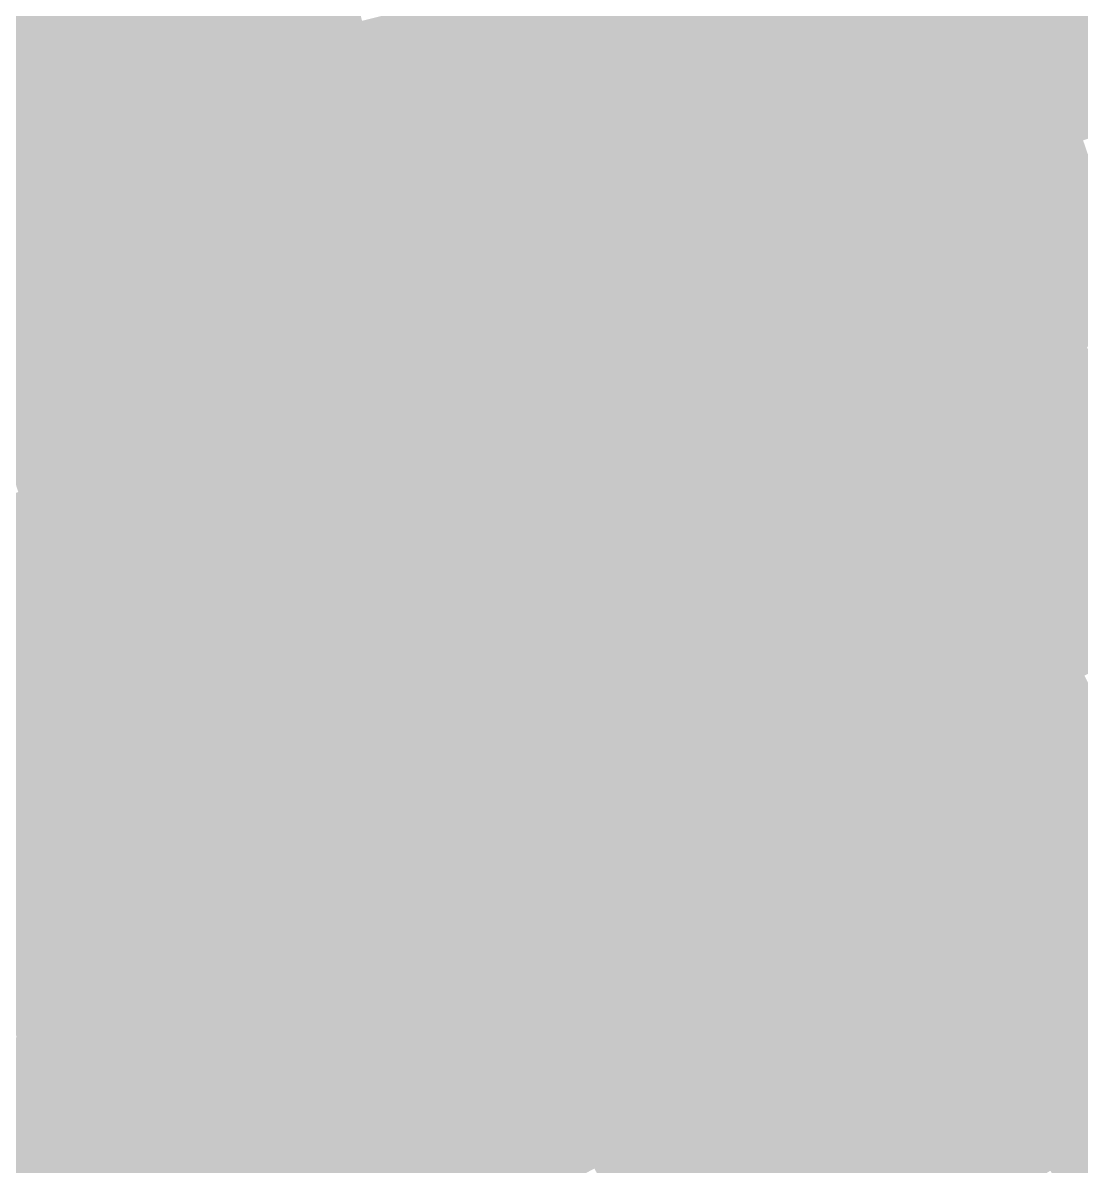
# Model space of a CAD drawing. Header units: inches. Extents: x -266 to 784, y -170 to 213.
# Drawn here: x -73.04 to -57, y -34.38 to -17.04 of the extents above; entities that cross this region are included whole.
import ezdxf

# ---------------------------------------------------------------- set-up
doc = ezdxf.new("R2010")
doc.units = ezdxf.units.IN
doc.header["$MEASUREMENT"] = 0

msp = doc.modelspace()

# ---------------------------------------------------------------- linework, layer by layer
at = {"color": 144, "true_color": 0x0085ab}
msp.add_solid([(-67.902188, -17.008613), (-68.872219, -17.251593), (-68.299149, -15.337087), (-69.274851, -15.556188)], dxfattribs=at)
at = {"color": 144, "true_color": 0x006a8d}
msp.add_solid([(-60.717892, -16.802904), (-61.681668, -17.069616), (-61.111969, -15.307751), (-62.082, -15.550732)], dxfattribs=at)
at = {"color": 134, "true_color": 0x0088af}
msp.add_solid([(-68.872219, -17.251593), (-69.84225, -17.494573), (-69.274851, -15.556188), (-70.250553, -15.775289)], dxfattribs=at)
at = {"color": 144, "true_color": 0x006d91}
msp.add_solid([(-61.681668, -17.069616), (-62.645444, -17.336329), (-62.082, -15.550732), (-63.052031, -15.793712)], dxfattribs=at)
at = {"color": 142, "true_color": 0x008bb3}
msp.add_solid([(-69.84225, -17.494573), (-70.812281, -17.737553), (-70.250553, -15.775289), (-71.226255, -15.994391)], dxfattribs=at)
at = {"color": 146, "true_color": 0x005a7c}
msp.add_solid([(-56.45948, -17.126796), (-57.41642, -17.417081), (-56.862788, -15.736053), (-57.826564, -16.002765)], dxfattribs=at)
at = {"color": 144, "true_color": 0x007195}
msp.add_solid([(-62.645444, -17.336329), (-63.60922, -17.603042), (-63.052031, -15.793712), (-64.022063, -16.036692)], dxfattribs=at)
at = {"color": 142, "true_color": 0x008fb7}
msp.add_solid([(-70.812281, -17.737553), (-71.782313, -17.980533), (-71.226255, -15.994391), (-72.201958, -16.213492)], dxfattribs=at)
at = {"color": 144, "true_color": 0x00749a}
msp.add_solid([(-63.60922, -17.603042), (-64.572996, -17.869755), (-64.022063, -16.036692), (-64.992094, -16.279672)], dxfattribs=at)
at = {"color": 146, "true_color": 0x005d80}
msp.add_solid([(-57.41642, -17.417081), (-58.37336, -17.707365), (-57.826564, -16.002765), (-58.79034, -16.269478)], dxfattribs=at)
at = {"color": 142, "true_color": 0x0092bc}
msp.add_solid([(-71.782313, -17.980533), (-72.752344, -18.223513), (-72.201958, -16.213492), (-73.17766, -16.432593)], dxfattribs=at)
at = {"color": 144, "true_color": 0x00779e}
msp.add_solid([(-64.572996, -17.869755), (-65.536772, -18.136468), (-64.992094, -16.279672), (-65.962125, -16.522652)], dxfattribs=at)
at = {"color": 146, "true_color": 0x006184}
msp.add_solid([(-58.37336, -17.707365), (-59.330301, -17.99765), (-58.79034, -16.269478), (-59.754116, -16.536191)], dxfattribs=at)
at = {"color": 142, "true_color": 0x0095c0}
msp.add_solid([(-72.752344, -18.223513), (-73.722375, -18.466494), (-73.17766, -16.432593), (-74.153362, -16.651694)], dxfattribs=at)
at = {"color": 144, "true_color": 0x007aa2}
msp.add_solid([(-65.536772, -18.136468), (-66.500549, -18.40318), (-65.962125, -16.522652), (-66.932156, -16.765632)], dxfattribs=at)
at = {"color": 146, "true_color": 0x006489}
msp.add_solid([(-59.330301, -17.99765), (-60.287241, -18.287935), (-59.754116, -16.536191), (-60.717892, -16.802904)], dxfattribs=at)
at = {"color": 144, "true_color": 0x007da6}
msp.add_solid([(-66.500549, -18.40318), (-67.464325, -18.669893), (-66.932156, -16.765632), (-67.902188, -17.008613)], dxfattribs=at)
at = {"color": 146, "true_color": 0x00678d}
msp.add_solid([(-60.287241, -18.287935), (-61.244181, -18.578219), (-60.717892, -16.802904), (-61.681668, -17.069616)], dxfattribs=at)
at = {"color": 144, "true_color": 0x0081ab}
msp.add_solid([(-67.464325, -18.669893), (-68.428101, -18.936606), (-67.902188, -17.008613), (-68.872219, -17.251593)], dxfattribs=at)
at = {"color": 144, "true_color": 0x006a91}
msp.add_solid([(-61.244181, -18.578219), (-62.201122, -18.868504), (-61.681668, -17.069616), (-62.645444, -17.336329)], dxfattribs=at)
at = {"color": 146, "true_color": 0x00577c}
msp.add_solid([(-56.022163, -18.507223), (-56.971691, -18.820904), (-56.45948, -17.126796), (-57.41642, -17.417081)], dxfattribs=at)
at = {"color": 144, "true_color": 0x0084af}
msp.add_solid([(-68.428101, -18.936606), (-69.391877, -19.203319), (-68.872219, -17.251593), (-69.84225, -17.494573)], dxfattribs=at)
at = {"color": 142, "true_color": 0x0087b3}
msp.add_solid([(-69.391877, -19.203319), (-70.355653, -19.470031), (-69.84225, -17.494573), (-70.812281, -17.737553)], dxfattribs=at)
at = {"color": 144, "true_color": 0x006d95}
msp.add_solid([(-62.201122, -18.868504), (-63.158062, -19.158789), (-62.645444, -17.336329), (-63.60922, -17.603042)], dxfattribs=at)
at = {"color": 146, "true_color": 0x005a80}
msp.add_solid([(-56.971691, -18.820904), (-57.921219, -19.134586), (-57.41642, -17.417081), (-58.37336, -17.707365)], dxfattribs=at)
at = {"color": 144, "true_color": 0x00709a}
msp.add_solid([(-63.158062, -19.158789), (-64.115002, -19.449073), (-63.60922, -17.603042), (-64.572996, -17.869755)], dxfattribs=at)
at = {"color": 142, "true_color": 0x008ab7}
msp.add_solid([(-70.355653, -19.470031), (-71.319429, -19.736744), (-70.812281, -17.737553), (-71.782313, -17.980533)], dxfattribs=at)
at = {"color": 146, "true_color": 0x005e84}
msp.add_solid([(-57.921219, -19.134586), (-58.870747, -19.448268), (-58.37336, -17.707365), (-59.330301, -17.99765)], dxfattribs=at)
at = {"color": 142, "true_color": 0x008ebc}
msp.add_solid([(-71.319429, -19.736744), (-72.283205, -20.003457), (-71.782313, -17.980533), (-72.752344, -18.223513)], dxfattribs=at)
at = {"color": 144, "true_color": 0x00739e}
msp.add_solid([(-64.115002, -19.449073), (-65.071943, -19.739358), (-64.572996, -17.869755), (-65.536772, -18.136468)], dxfattribs=at)
at = {"color": 146, "true_color": 0x006189}
msp.add_solid([(-58.870747, -19.448268), (-59.820275, -19.76195), (-59.330301, -17.99765), (-60.287241, -18.287935)], dxfattribs=at)
at = {"color": 144, "true_color": 0x0076a2}
msp.add_solid([(-65.071943, -19.739358), (-66.028883, -20.029643), (-65.536772, -18.136468), (-66.500549, -18.40318)], dxfattribs=at)
at = {"color": 142, "true_color": 0x0091c0}
msp.add_solid([(-72.283205, -20.003457), (-73.246981, -20.27017), (-72.752344, -18.223513), (-73.722375, -18.466494)], dxfattribs=at)
at = {"color": 146, "true_color": 0x00648d}
msp.add_solid([(-59.820275, -19.76195), (-60.769804, -20.075631), (-60.287241, -18.287935), (-61.244181, -18.578219)], dxfattribs=at)
at = {"color": 144, "true_color": 0x007aa6}
msp.add_solid([(-66.028883, -20.029643), (-66.985824, -20.319927), (-66.500549, -18.40318), (-67.464325, -18.669893)], dxfattribs=at)
at = {"color": 144, "true_color": 0x007dab}
msp.add_solid([(-66.985824, -20.319927), (-67.942764, -20.610212), (-67.464325, -18.669893), (-68.428101, -18.936606)], dxfattribs=at)
at = {"color": 144, "true_color": 0x006791}
msp.add_solid([(-60.769804, -20.075631), (-61.719332, -20.389313), (-61.244181, -18.578219), (-62.201122, -18.868504)], dxfattribs=at)
at = {"color": 144, "true_color": 0x006a95}
msp.add_solid([(-61.719332, -20.389313), (-62.66886, -20.702995), (-62.201122, -18.868504), (-63.158062, -19.158789)], dxfattribs=at)
at = {"color": 146, "true_color": 0x005880}
msp.add_solid([(-56.492644, -20.213391), (-57.434188, -20.550281), (-56.971691, -18.820904), (-57.921219, -19.134586)], dxfattribs=at)
at = {"color": 144, "true_color": 0x0080af}
msp.add_solid([(-67.942764, -20.610212), (-68.899704, -20.900497), (-68.428101, -18.936606), (-69.391877, -19.203319)], dxfattribs=at)
at = {"color": 144, "true_color": 0x0083b3}
msp.add_solid([(-68.899704, -20.900497), (-69.856645, -21.190781), (-69.391877, -19.203319), (-70.355653, -19.470031)], dxfattribs=at)
at = {"color": 144, "true_color": 0x006d9a}
msp.add_solid([(-62.66886, -20.702995), (-63.618388, -21.016677), (-63.158062, -19.158789), (-64.115002, -19.449073)], dxfattribs=at)
at = {"color": 146, "true_color": 0x005a84}
msp.add_solid([(-57.434188, -20.550281), (-58.375732, -20.887171), (-57.921219, -19.134586), (-58.870747, -19.448268)], dxfattribs=at)
at = {"color": 142, "true_color": 0x0086b7}
msp.add_solid([(-69.856645, -21.190781), (-70.813585, -21.481066), (-70.355653, -19.470031), (-71.319429, -19.736744)], dxfattribs=at)
at = {"color": 144, "true_color": 0x00709e}
msp.add_solid([(-63.618388, -21.016677), (-64.567916, -21.330358), (-64.115002, -19.449073), (-65.071943, -19.739358)], dxfattribs=at)
at = {"color": 146, "true_color": 0x005d89}
msp.add_solid([(-58.375732, -20.887171), (-59.317276, -21.224061), (-58.870747, -19.448268), (-59.820275, -19.76195)], dxfattribs=at)
at = {"color": 142, "true_color": 0x0089bc}
msp.add_solid([(-70.813585, -21.481066), (-71.770525, -21.771351), (-71.319429, -19.736744), (-72.283205, -20.003457)], dxfattribs=at)
at = {"color": 144, "true_color": 0x0073a2}
msp.add_solid([(-64.567916, -21.330358), (-65.517444, -21.64404), (-65.071943, -19.739358), (-66.028883, -20.029643)], dxfattribs=at)
at = {"color": 146, "true_color": 0x00608d}
msp.add_solid([(-59.317276, -21.224061), (-60.25882, -21.560951), (-59.820275, -19.76195), (-60.769804, -20.075631)], dxfattribs=at)
at = {"color": 142, "true_color": 0x008cc0}
msp.add_solid([(-71.770525, -21.771351), (-72.727466, -22.061635), (-72.283205, -20.003457), (-73.246981, -20.27017)], dxfattribs=at)
at = {"color": 144, "true_color": 0x0076a6}
msp.add_solid([(-65.517444, -21.64404), (-66.466973, -21.957722), (-66.028883, -20.029643), (-66.985824, -20.319927)], dxfattribs=at)
at = {"color": 144, "true_color": 0x006391}
msp.add_solid([(-60.25882, -21.560951), (-61.200364, -21.89784), (-60.769804, -20.075631), (-61.719332, -20.389313)], dxfattribs=at)
at = {"color": 142, "true_color": 0x008fc4}
msp.add_solid([(-72.727466, -22.061635), (-73.684406, -22.35192), (-73.246981, -20.27017), (-74.210757, -20.536882)], dxfattribs=at)
at = {"color": 146, "true_color": 0x005580}
msp.add_solid([(-55.979568, -21.593702), (-56.912561, -21.953597), (-56.492644, -20.213391), (-57.434188, -20.550281)], dxfattribs=at)
at = {"color": 144, "true_color": 0x0079ab}
msp.add_solid([(-66.466973, -21.957722), (-67.416501, -22.271404), (-66.985824, -20.319927), (-67.942764, -20.610212)], dxfattribs=at)
at = {"color": 144, "true_color": 0x006695}
msp.add_solid([(-61.200364, -21.89784), (-62.141908, -22.23473), (-61.719332, -20.389313), (-62.66886, -20.702995)], dxfattribs=at)
at = {"color": 144, "true_color": 0x007caf}
msp.add_solid([(-67.416501, -22.271404), (-68.366029, -22.585085), (-67.942764, -20.610212), (-68.899704, -20.900497)], dxfattribs=at)
at = {"color": 146, "true_color": 0x005784}
msp.add_solid([(-56.912561, -21.953597), (-57.845554, -22.313492), (-57.434188, -20.550281), (-58.375732, -20.887171)], dxfattribs=at)
at = {"color": 144, "true_color": 0x00699a}
msp.add_solid([(-62.141908, -22.23473), (-63.083452, -22.57162), (-62.66886, -20.702995), (-63.618388, -21.016677)], dxfattribs=at)
at = {"color": 144, "true_color": 0x007fb3}
msp.add_solid([(-68.366029, -22.585085), (-69.315557, -22.898767), (-68.899704, -20.900497), (-69.856645, -21.190781)], dxfattribs=at)
at = {"color": 146, "true_color": 0x005a89}
msp.add_solid([(-57.845554, -22.313492), (-58.778546, -22.673387), (-58.375732, -20.887171), (-59.317276, -21.224061)], dxfattribs=at)
at = {"color": 144, "true_color": 0x006c9e}
msp.add_solid([(-63.083452, -22.57162), (-64.024996, -22.90851), (-63.618388, -21.016677), (-64.567916, -21.330358)], dxfattribs=at)
at = {"color": 142, "true_color": 0x0082b7}
msp.add_solid([(-69.315557, -22.898767), (-70.265085, -23.212449), (-69.856645, -21.190781), (-70.813585, -21.481066)], dxfattribs=at)
at = {"color": 146, "true_color": 0x005d8d}
msp.add_solid([(-58.778546, -22.673387), (-59.711539, -23.033282), (-59.317276, -21.224061), (-60.25882, -21.560951)], dxfattribs=at)
at = {"color": 142, "true_color": 0x0085bc}
msp.add_solid([(-70.265085, -23.212449), (-71.214614, -23.526131), (-70.813585, -21.481066), (-71.770525, -21.771351)], dxfattribs=at)
at = {"color": 144, "true_color": 0x006fa2}
msp.add_solid([(-64.024996, -22.90851), (-64.96654, -23.2454), (-64.567916, -21.330358), (-65.517444, -21.64404)], dxfattribs=at)
at = {"color": 144, "true_color": 0x0072a6}
msp.add_solid([(-64.96654, -23.2454), (-65.908085, -23.58229), (-65.517444, -21.64404), (-66.466973, -21.957722)], dxfattribs=at)
at = {"color": 146, "true_color": 0x006091}
msp.add_solid([(-59.711539, -23.033282), (-60.644532, -23.393177), (-60.25882, -21.560951), (-61.200364, -21.89784)], dxfattribs=at)
at = {"color": 142, "true_color": 0x0088c0}
msp.add_solid([(-71.214614, -23.526131), (-72.164142, -23.839812), (-71.770525, -21.771351), (-72.727466, -22.061635)], dxfattribs=at)
at = {"color": 144, "true_color": 0x0075ab}
msp.add_solid([(-65.908085, -23.58229), (-66.849629, -23.91918), (-66.466973, -21.957722), (-67.416501, -22.271404)], dxfattribs=at)
at = {"color": 144, "true_color": 0x006395}
msp.add_solid([(-60.644532, -23.393177), (-61.577525, -23.753072), (-61.200364, -21.89784), (-62.141908, -22.23473)], dxfattribs=at)
at = {"color": 146, "true_color": 0x005484}
msp.add_solid([(-56.356651, -23.343689), (-57.280531, -23.726373), (-56.912561, -21.953597), (-57.845554, -22.313492)], dxfattribs=at)
at = {"color": 142, "true_color": 0x008bc4}
msp.add_solid([(-72.164142, -23.839812), (-73.11367, -24.153494), (-72.727466, -22.061635), (-73.684406, -22.35192)], dxfattribs=at)
at = {"color": 144, "true_color": 0x0078af}
msp.add_solid([(-66.849629, -23.91918), (-67.791173, -24.256069), (-67.416501, -22.271404), (-68.366029, -22.585085)], dxfattribs=at)
at = {"color": 144, "true_color": 0x00659a}
msp.add_solid([(-61.577525, -23.753072), (-62.510518, -24.112967), (-62.141908, -22.23473), (-63.083452, -22.57162)], dxfattribs=at)
at = {"color": 146, "true_color": 0x005789}
msp.add_solid([(-57.280531, -23.726373), (-58.204411, -24.109056), (-57.845554, -22.313492), (-58.778546, -22.673387)], dxfattribs=at)
at = {"color": 144, "true_color": 0x007bb3}
msp.add_solid([(-67.791173, -24.256069), (-68.732717, -24.592959), (-68.366029, -22.585085), (-69.315557, -22.898767)], dxfattribs=at)
at = {"color": 144, "true_color": 0x00689e}
msp.add_solid([(-62.510518, -24.112967), (-63.44351, -24.472862), (-63.083452, -22.57162), (-64.024996, -22.90851)], dxfattribs=at)
at = {"color": 146, "true_color": 0x005a8d}
msp.add_solid([(-58.204411, -24.109056), (-59.12829, -24.49174), (-58.778546, -22.673387), (-59.711539, -23.033282)], dxfattribs=at)
at = {"color": 152, "true_color": 0x007db7}
msp.add_solid([(-68.732717, -24.592959), (-69.674261, -24.929849), (-69.315557, -22.898767), (-70.265085, -23.212449)], dxfattribs=at)
at = {"color": 144, "true_color": 0x006ba2}
msp.add_solid([(-63.44351, -24.472862), (-64.376503, -24.832758), (-64.024996, -22.90851), (-64.96654, -23.2454)], dxfattribs=at)
at = {"color": 154, "true_color": 0x005c91}
msp.add_solid([(-59.12829, -24.49174), (-60.05217, -24.874423), (-59.711539, -23.033282), (-60.644532, -23.393177)], dxfattribs=at)
at = {"color": 142, "true_color": 0x0080bc}
msp.add_solid([(-69.674261, -24.929849), (-70.615805, -25.266739), (-70.265085, -23.212449), (-71.214614, -23.526131)], dxfattribs=at)
at = {"color": 144, "true_color": 0x006ea6}
msp.add_solid([(-64.376503, -24.832758), (-65.309496, -25.192653), (-64.96654, -23.2454), (-65.908085, -23.58229)], dxfattribs=at)
at = {"color": 144, "true_color": 0x005f95}
msp.add_solid([(-60.05217, -24.874423), (-60.976049, -25.257107), (-60.644532, -23.393177), (-61.577525, -23.753072)], dxfattribs=at)
at = {"color": 146, "true_color": 0x005184}
msp.add_solid([(-55.766795, -24.71972), (-56.681005, -25.124961), (-56.356651, -23.343689), (-57.280531, -23.726373)], dxfattribs=at)
at = {"color": 142, "true_color": 0x0083c0}
msp.add_solid([(-70.615805, -25.266739), (-71.557349, -25.603629), (-71.214614, -23.526131), (-72.164142, -23.839812)], dxfattribs=at)
at = {"color": 144, "true_color": 0x0071ab}
msp.add_solid([(-65.309496, -25.192653), (-66.242489, -25.552548), (-65.908085, -23.58229), (-66.849629, -23.91918)], dxfattribs=at)
at = {"color": 146, "true_color": 0x005489}
msp.add_solid([(-56.681005, -25.124961), (-57.595215, -25.530203), (-57.280531, -23.726373), (-58.204411, -24.109056)], dxfattribs=at)
at = {"color": 142, "true_color": 0x0086c4}
msp.add_solid([(-71.557349, -25.603629), (-72.498893, -25.940519), (-72.164142, -23.839812), (-73.11367, -24.153494)], dxfattribs=at)
at = {"color": 144, "true_color": 0x0073af}
msp.add_solid([(-66.242489, -25.552548), (-67.175482, -25.912443), (-66.849629, -23.91918), (-67.791173, -24.256069)], dxfattribs=at)
at = {"color": 144, "true_color": 0x00629a}
msp.add_solid([(-60.976049, -25.257107), (-61.899929, -25.63979), (-61.577525, -23.753072), (-62.510518, -24.112967)], dxfattribs=at)
at = {"color": 142, "true_color": 0x0089c9}
msp.add_solid([(-72.498893, -25.940519), (-73.440437, -26.277409), (-73.11367, -24.153494), (-74.063198, -24.467176)], dxfattribs=at)
at = {"color": 144, "true_color": 0x0076b3}
msp.add_solid([(-67.175482, -25.912443), (-68.108474, -26.272338), (-67.791173, -24.256069), (-68.732717, -24.592959)], dxfattribs=at)
at = {"color": 144, "true_color": 0x00659e}
msp.add_solid([(-61.899929, -25.63979), (-62.823808, -26.022473), (-62.510518, -24.112967), (-63.44351, -24.472862)], dxfattribs=at)
at = {"color": 154, "true_color": 0x00568d}
msp.add_solid([(-57.595215, -25.530203), (-58.509424, -25.935444), (-58.204411, -24.109056), (-59.12829, -24.49174)], dxfattribs=at)
at = {"color": 152, "true_color": 0x0079b7}
msp.add_solid([(-68.108474, -26.272338), (-69.041467, -26.632233), (-68.732717, -24.592959), (-69.674261, -24.929849)], dxfattribs=at)
at = {"color": 144, "true_color": 0x0067a2}
msp.add_solid([(-62.823808, -26.022473), (-63.747688, -26.405157), (-63.44351, -24.472862), (-64.376503, -24.832758)], dxfattribs=at)
at = {"color": 154, "true_color": 0x005991}
msp.add_solid([(-58.509424, -25.935444), (-59.423634, -26.340685), (-59.12829, -24.49174), (-60.05217, -24.874423)], dxfattribs=at)
at = {"color": 152, "true_color": 0x007cbc}
msp.add_solid([(-69.041467, -26.632233), (-69.97446, -26.992128), (-69.674261, -24.929849), (-70.615805, -25.266739)], dxfattribs=at)
at = {"color": 144, "true_color": 0x006aa6}
msp.add_solid([(-63.747688, -26.405157), (-64.671567, -26.78784), (-64.376503, -24.832758), (-65.309496, -25.192653)], dxfattribs=at)
at = {"color": 154, "true_color": 0x005c95}
msp.add_solid([(-59.423634, -26.340685), (-60.337844, -26.745927), (-60.05217, -24.874423), (-60.976049, -25.257107)], dxfattribs=at)
at = {"color": 154, "true_color": 0x005189}
msp.add_solid([(-56.047336, -26.508416), (-56.951325, -26.935971), (-56.681005, -25.124961), (-57.595215, -25.530203)], dxfattribs=at)
at = {"color": 152, "true_color": 0x007fc0}
msp.add_solid([(-69.97446, -26.992128), (-70.907453, -27.352023), (-70.615805, -25.266739), (-71.557349, -25.603629)], dxfattribs=at)
at = {"color": 144, "true_color": 0x006dab}
msp.add_solid([(-64.671567, -26.78784), (-65.595447, -27.170524), (-65.309496, -25.192653), (-66.242489, -25.552548)], dxfattribs=at)
at = {"color": 154, "true_color": 0x005e9a}
msp.add_solid([(-60.337844, -26.745927), (-61.252054, -27.151168), (-60.976049, -25.257107), (-61.899929, -25.63979)], dxfattribs=at)
at = {"color": 142, "true_color": 0x0082c4}
msp.add_solid([(-70.907453, -27.352023), (-71.840446, -27.711918), (-71.557349, -25.603629), (-72.498893, -25.940519)], dxfattribs=at)
at = {"color": 144, "true_color": 0x006faf}
msp.add_solid([(-65.595447, -27.170524), (-66.519326, -27.553207), (-66.242489, -25.552548), (-67.175482, -25.912443)], dxfattribs=at)
at = {"color": 144, "true_color": 0x00619e}
msp.add_solid([(-61.252054, -27.151168), (-62.166263, -27.556409), (-61.899929, -25.63979), (-62.823808, -26.022473)], dxfattribs=at)
at = {"color": 154, "true_color": 0x00538d}
msp.add_solid([(-56.951325, -26.935971), (-57.855315, -27.363526), (-57.595215, -25.530203), (-58.509424, -25.935444)], dxfattribs=at)
at = {"color": 142, "true_color": 0x0084c9}
msp.add_solid([(-71.840446, -27.711918), (-72.773438, -28.071813), (-72.498893, -25.940519), (-73.440437, -26.277409)], dxfattribs=at)
at = {"color": 144, "true_color": 0x0072b3}
msp.add_solid([(-66.519326, -27.553207), (-67.443206, -27.935891), (-67.175482, -25.912443), (-68.108474, -26.272338)], dxfattribs=at)
at = {"color": 154, "true_color": 0x005691}
msp.add_solid([(-57.855315, -27.363526), (-58.759304, -27.791081), (-58.509424, -25.935444), (-59.423634, -26.340685)], dxfattribs=at)
at = {"color": 144, "true_color": 0x0063a2}
msp.add_solid([(-62.166263, -27.556409), (-63.080473, -27.961651), (-62.823808, -26.022473), (-63.747688, -26.405157)], dxfattribs=at)
at = {"color": 142, "true_color": 0x0087cd}
msp.add_solid([(-72.773438, -28.071813), (-73.706431, -28.431708), (-73.440437, -26.277409), (-74.381981, -26.614298)], dxfattribs=at)
at = {"color": 152, "true_color": 0x0075b7}
msp.add_solid([(-67.443206, -27.935891), (-68.367085, -28.318574), (-68.108474, -26.272338), (-69.041467, -26.632233)], dxfattribs=at)
at = {"color": 154, "true_color": 0x005895}
msp.add_solid([(-58.759304, -27.791081), (-59.663293, -28.218636), (-59.423634, -26.340685), (-60.337844, -26.745927)], dxfattribs=at)
at = {"color": 144, "true_color": 0x0066a6}
msp.add_solid([(-63.080473, -27.961651), (-63.994683, -28.366892), (-63.747688, -26.405157), (-64.671567, -26.78784)], dxfattribs=at)
at = {"color": 152, "true_color": 0x0078bc}
msp.add_solid([(-68.367085, -28.318574), (-69.290965, -28.701257), (-69.041467, -26.632233), (-69.97446, -26.992128)], dxfattribs=at)
at = {"color": 144, "true_color": 0x0069ab}
msp.add_solid([(-63.994683, -28.366892), (-64.908893, -28.772133), (-64.671567, -26.78784), (-65.595447, -27.170524)], dxfattribs=at)
at = {"color": 154, "true_color": 0x005b9a}
msp.add_solid([(-59.663293, -28.218636), (-60.567283, -28.646191), (-60.337844, -26.745927), (-61.252054, -27.151168)], dxfattribs=at)
at = {"color": 152, "true_color": 0x007ac0}
msp.add_solid([(-69.290965, -28.701257), (-70.214844, -29.083941), (-69.97446, -26.992128), (-70.907453, -27.352023)], dxfattribs=at)
at = {"color": 154, "true_color": 0x00508d}
msp.add_solid([(-56.273131, -28.325514), (-57.166355, -28.775125), (-56.951325, -26.935971), (-57.855315, -27.363526)], dxfattribs=at)
at = {"color": 144, "true_color": 0x006baf}
msp.add_solid([(-64.908893, -28.772133), (-65.823102, -29.177375), (-65.595447, -27.170524), (-66.519326, -27.553207)], dxfattribs=at)
at = {"color": 154, "true_color": 0x005d9e}
msp.add_solid([(-60.567283, -28.646191), (-61.471272, -29.073746), (-61.252054, -27.151168), (-62.166263, -27.556409)], dxfattribs=at)
at = {"color": 152, "true_color": 0x007dc4}
msp.add_solid([(-70.214844, -29.083941), (-71.138724, -29.466624), (-70.907453, -27.352023), (-71.840446, -27.711918)], dxfattribs=at)
at = {"color": 154, "true_color": 0x005291}
msp.add_solid([(-57.166355, -28.775125), (-58.05958, -29.224736), (-57.855315, -27.363526), (-58.759304, -27.791081)], dxfattribs=at)
at = {"color": 152, "true_color": 0x006eb3}
msp.add_solid([(-65.823102, -29.177375), (-66.737312, -29.582616), (-66.519326, -27.553207), (-67.443206, -27.935891)], dxfattribs=at)
at = {"color": 144, "true_color": 0x0060a2}
msp.add_solid([(-61.471272, -29.073746), (-62.375261, -29.501301), (-62.166263, -27.556409), (-63.080473, -27.961651)], dxfattribs=at)
at = {"color": 142, "true_color": 0x0080c9}
msp.add_solid([(-71.138724, -29.466624), (-72.062604, -29.849308), (-71.840446, -27.711918), (-72.773438, -28.071813)], dxfattribs=at)
at = {"color": 154, "true_color": 0x005595}
msp.add_solid([(-58.05958, -29.224736), (-58.952804, -29.674348), (-58.759304, -27.791081), (-59.663293, -28.218636)], dxfattribs=at)
at = {"color": 142, "true_color": 0x0082cd}
msp.add_solid([(-72.062604, -29.849308), (-72.986483, -30.231991), (-72.773438, -28.071813), (-73.706431, -28.431708)], dxfattribs=at)
at = {"color": 152, "true_color": 0x0071b7}
msp.add_solid([(-66.737312, -29.582616), (-67.651522, -29.987857), (-67.443206, -27.935891), (-68.367085, -28.318574)], dxfattribs=at)
at = {"color": 144, "true_color": 0x0062a6}
msp.add_solid([(-62.375261, -29.501301), (-63.279251, -29.928857), (-63.080473, -27.961651), (-63.994683, -28.366892)], dxfattribs=at)
at = {"color": 154, "true_color": 0x00579a}
msp.add_solid([(-58.952804, -29.674348), (-59.846028, -30.123959), (-59.663293, -28.218636), (-60.567283, -28.646191)], dxfattribs=at)
at = {"color": 152, "true_color": 0x0073bc}
msp.add_solid([(-67.651522, -29.987857), (-68.565732, -30.393099), (-68.367085, -28.318574), (-69.290965, -28.701257)], dxfattribs=at)
at = {"color": 144, "true_color": 0x0065ab}
msp.add_solid([(-63.279251, -29.928857), (-64.18324, -30.356412), (-63.994683, -28.366892), (-64.908893, -28.772133)], dxfattribs=at)
at = {"color": 154, "true_color": 0x004c8d}
msp.add_solid([(-55.56104, -29.697994), (-56.442961, -30.169391), (-56.273131, -28.325514), (-57.166355, -28.775125)], dxfattribs=at)
at = {"color": 142, "true_color": 0x0085d1}
msp.add_solid([(-72.986483, -30.231991), (-73.910363, -30.614675), (-73.706431, -28.431708), (-74.639424, -28.791603)], dxfattribs=at)
at = {"color": 152, "true_color": 0x0076c0}
msp.add_solid([(-68.565732, -30.393099), (-69.479941, -30.79834), (-69.290965, -28.701257), (-70.214844, -29.083941)], dxfattribs=at)
at = {"color": 144, "true_color": 0x0067af}
msp.add_solid([(-64.18324, -30.356412), (-65.087229, -30.783967), (-64.908893, -28.772133), (-65.823102, -29.177375)], dxfattribs=at)
at = {"color": 154, "true_color": 0x00599e}
msp.add_solid([(-59.846028, -30.123959), (-60.739252, -30.57357), (-60.567283, -28.646191), (-61.471272, -29.073746)], dxfattribs=at)
at = {"color": 154, "true_color": 0x004f91}
msp.add_solid([(-56.442961, -30.169391), (-57.324882, -30.640788), (-57.166355, -28.775125), (-58.05958, -29.224736)], dxfattribs=at)
at = {"color": 152, "true_color": 0x0078c4}
msp.add_solid([(-69.479941, -30.79834), (-70.394151, -31.203581), (-70.214844, -29.083941), (-71.138724, -29.466624)], dxfattribs=at)
at = {"color": 154, "true_color": 0x005ca2}
msp.add_solid([(-60.739252, -30.57357), (-61.632477, -31.023182), (-61.471272, -29.073746), (-62.375261, -29.501301)], dxfattribs=at)
at = {"color": 152, "true_color": 0x006ab3}
msp.add_solid([(-65.087229, -30.783967), (-65.991218, -31.211522), (-65.823102, -29.177375), (-66.737312, -29.582616)], dxfattribs=at)
at = {"color": 154, "true_color": 0x005195}
msp.add_solid([(-57.324882, -30.640788), (-58.206803, -31.112185), (-58.05958, -29.224736), (-58.952804, -29.674348)], dxfattribs=at)
at = {"color": 152, "true_color": 0x007bc9}
msp.add_solid([(-70.394151, -31.203581), (-71.308361, -31.608822), (-71.138724, -29.466624), (-72.062604, -29.849308)], dxfattribs=at)
at = {"color": 152, "true_color": 0x006cb7}
msp.add_solid([(-65.991218, -31.211522), (-66.895208, -31.639077), (-66.737312, -29.582616), (-67.651522, -29.987857)], dxfattribs=at)
at = {"color": 154, "true_color": 0x005ea6}
msp.add_solid([(-61.632477, -31.023182), (-62.525701, -31.472793), (-62.375261, -29.501301), (-63.279251, -29.928857)], dxfattribs=at)
at = {"color": 154, "true_color": 0x00539a}
msp.add_solid([(-58.206803, -31.112185), (-59.088725, -31.583581), (-58.952804, -29.674348), (-59.846028, -30.123959)], dxfattribs=at)
at = {"color": 152, "true_color": 0x007ecd}
msp.add_solid([(-71.308361, -31.608822), (-72.222571, -32.014064), (-72.062604, -29.849308), (-72.986483, -30.231991)], dxfattribs=at)
at = {"color": 152, "true_color": 0x006fbc}
msp.add_solid([(-66.895208, -31.639077), (-67.799197, -32.066632), (-67.651522, -29.987857), (-68.565732, -30.393099)], dxfattribs=at)
at = {"color": 144, "true_color": 0x0061ab}
msp.add_solid([(-62.525701, -31.472793), (-63.418925, -31.922404), (-63.279251, -29.928857), (-64.18324, -30.356412)], dxfattribs=at)
at = {"color": 154, "true_color": 0x00569e}
msp.add_solid([(-59.088725, -31.583581), (-59.970646, -32.054978), (-59.846028, -30.123959), (-60.739252, -30.57357)], dxfattribs=at)
at = {"color": 142, "true_color": 0x0080d1}
msp.add_solid([(-72.222571, -32.014064), (-73.13678, -32.419305), (-72.986483, -30.231991), (-73.910363, -30.614675)], dxfattribs=at)
at = {"color": 154, "true_color": 0x004b91}
msp.add_solid([(-55.685567, -31.545484), (-56.555654, -32.038382), (-56.442961, -30.169391), (-57.324882, -30.640788)], dxfattribs=at)
at = {"color": 152, "true_color": 0x0071c0}
msp.add_solid([(-67.799197, -32.066632), (-68.703186, -32.494187), (-68.565732, -30.393099), (-69.479941, -30.79834)], dxfattribs=at)
at = {"color": 144, "true_color": 0x0063af}
msp.add_solid([(-63.418925, -31.922404), (-64.31215, -32.372016), (-64.18324, -30.356412), (-65.087229, -30.783967)], dxfattribs=at)
at = {"color": 154, "true_color": 0x0058a2}
msp.add_solid([(-59.970646, -32.054978), (-60.852567, -32.526375), (-60.739252, -30.57357), (-61.632477, -31.023182)], dxfattribs=at)
at = {"color": 154, "true_color": 0x004e95}
msp.add_solid([(-56.555654, -32.038382), (-57.425741, -32.531281), (-57.324882, -30.640788), (-58.206803, -31.112185)], dxfattribs=at)
at = {"color": 152, "true_color": 0x0074c4}
msp.add_solid([(-68.703186, -32.494187), (-69.607176, -32.921742), (-69.479941, -30.79834), (-70.394151, -31.203581)], dxfattribs=at)
at = {"color": 152, "true_color": 0x0066b3}
msp.add_solid([(-64.31215, -32.372016), (-65.205374, -32.821627), (-65.087229, -30.783967), (-65.991218, -31.211522)], dxfattribs=at)
at = {"color": 154, "true_color": 0x005aa6}
msp.add_solid([(-60.852567, -32.526375), (-61.734489, -32.997772), (-61.632477, -31.023182), (-62.525701, -31.472793)], dxfattribs=at)
at = {"color": 152, "true_color": 0x0076c9}
msp.add_solid([(-69.607176, -32.921742), (-70.511165, -33.349297), (-70.394151, -31.203581), (-71.308361, -31.608822)], dxfattribs=at)
at = {"color": 154, "true_color": 0x00509a}
msp.add_solid([(-57.425741, -32.531281), (-58.295828, -33.024179), (-58.206803, -31.112185), (-59.088725, -31.583581)], dxfattribs=at)
at = {"color": 152, "true_color": 0x0068b7}
msp.add_solid([(-65.205374, -32.821627), (-66.098598, -33.271238), (-65.991218, -31.211522), (-66.895208, -31.639077)], dxfattribs=at)
at = {"color": 154, "true_color": 0x005dab}
msp.add_solid([(-61.734489, -32.997772), (-62.61641, -33.469168), (-62.525701, -31.472793), (-63.418925, -31.922404)], dxfattribs=at)
at = {"color": 152, "true_color": 0x0079cd}
msp.add_solid([(-70.511165, -33.349297), (-71.415154, -33.776852), (-71.308361, -31.608822), (-72.222571, -32.014064)], dxfattribs=at)
at = {"color": 152, "true_color": 0x006abc}
msp.add_solid([(-66.098598, -33.271238), (-66.991823, -33.72085), (-66.895208, -31.639077), (-67.799197, -32.066632)], dxfattribs=at)
at = {"color": 154, "true_color": 0x00529e}
msp.add_solid([(-58.295828, -33.024179), (-59.165915, -33.517077), (-59.088725, -31.583581), (-59.970646, -32.054978)], dxfattribs=at)
at = {"color": 152, "true_color": 0x007bd1}
msp.add_solid([(-71.415154, -33.776852), (-72.319143, -34.204407), (-72.222571, -32.014064), (-73.13678, -32.419305)], dxfattribs=at)
at = {"color": 152, "true_color": 0x006dc0}
msp.add_solid([(-66.991823, -33.72085), (-67.885047, -34.170461), (-67.799197, -32.066632), (-68.703186, -32.494187)], dxfattribs=at)
at = {"color": 144, "true_color": 0x005faf}
msp.add_solid([(-62.61641, -33.469168), (-63.498331, -33.940565), (-63.418925, -31.922404), (-64.31215, -32.372016)], dxfattribs=at)
at = {"color": 154, "true_color": 0x0054a2}
msp.add_solid([(-59.165915, -33.517077), (-60.036002, -34.009975), (-59.970646, -32.054978), (-60.852567, -32.526375)], dxfattribs=at)
at = {"color": 154, "true_color": 0x004a95}
msp.add_solid([(-55.75236, -33.416678), (-56.610088, -33.930781), (-56.555654, -32.038382), (-57.425741, -32.531281)], dxfattribs=at)
at = {"color": 152, "true_color": 0x0061b3}
msp.add_solid([(-63.498331, -33.940565), (-64.380252, -34.411962), (-64.31215, -32.372016), (-65.205374, -32.821627)], dxfattribs=at)
at = {"color": 152, "true_color": 0x007ed5}
msp.add_solid([(-72.319143, -34.204407), (-73.223133, -34.631963), (-73.13678, -32.419305), (-74.05099, -32.824546)], dxfattribs=at)
at = {"color": 152, "true_color": 0x006fc4}
msp.add_solid([(-67.885047, -34.170461), (-68.778271, -34.620072), (-68.703186, -32.494187), (-69.607176, -32.921742)], dxfattribs=at)
at = {"color": 154, "true_color": 0x0056a6}
msp.add_solid([(-60.036002, -34.009975), (-60.906089, -34.502873), (-60.852567, -32.526375), (-61.734489, -32.997772)], dxfattribs=at)
at = {"color": 154, "true_color": 0x004c9a}
msp.add_solid([(-56.610088, -33.930781), (-57.467817, -34.444884), (-57.425741, -32.531281), (-58.295828, -33.024179)], dxfattribs=at)
at = {"color": 152, "true_color": 0x0072c9}
msp.add_solid([(-68.778271, -34.620072), (-69.671495, -35.069684), (-69.607176, -32.921742), (-70.511165, -33.349297)], dxfattribs=at)
at = {"color": 152, "true_color": 0x0064b7}
msp.add_solid([(-64.380252, -34.411962), (-65.262174, -34.883359), (-65.205374, -32.821627), (-66.098598, -33.271238)], dxfattribs=at)
at = {"color": 154, "true_color": 0x0059ab}
msp.add_solid([(-60.906089, -34.502873), (-61.776176, -34.995772), (-61.734489, -32.997772), (-62.61641, -33.469168)], dxfattribs=at)
at = {"color": 154, "true_color": 0x004e9e}
msp.add_solid([(-57.467817, -34.444884), (-58.325545, -34.958987), (-58.295828, -33.024179), (-59.165915, -33.517077)], dxfattribs=at)
at = {"color": 152, "true_color": 0x0066bc}
msp.add_solid([(-65.262174, -34.883359), (-66.144095, -35.354755), (-66.098598, -33.271238), (-66.991823, -33.72085)], dxfattribs=at)
at = {"color": 152, "true_color": 0x0074cd}
msp.add_solid([(-69.671495, -35.069684), (-70.56472, -35.519295), (-70.511165, -33.349297), (-71.415154, -33.776852)], dxfattribs=at)
at = {"color": 154, "true_color": 0x005baf}
msp.add_solid([(-61.776176, -34.995772), (-62.646263, -35.48867), (-62.61641, -33.469168), (-63.498331, -33.940565)], dxfattribs=at)
at = {"color": 154, "true_color": 0x0050a2}
msp.add_solid([(-58.325545, -34.958987), (-59.183274, -35.473089), (-59.165915, -33.517077), (-60.036002, -34.009975)], dxfattribs=at)
at = {"color": 152, "true_color": 0x0076d1}
msp.add_solid([(-70.56472, -35.519295), (-71.457944, -35.968906), (-71.415154, -33.776852), (-72.319143, -34.204407)], dxfattribs=at)
at = {"color": 152, "true_color": 0x0068c0}
msp.add_solid([(-66.144095, -35.354755), (-67.026016, -35.826152), (-66.991823, -33.72085), (-67.885047, -34.170461)], dxfattribs=at)
at = {"color": 152, "true_color": 0x005db3}
msp.add_solid([(-62.646263, -35.48867), (-63.51635, -35.981568), (-63.498331, -33.940565), (-64.380252, -34.411962)], dxfattribs=at)
at = {"color": 154, "true_color": 0x00499a}
msp.add_solid([(-55.760335, -35.309843), (-56.605189, -35.844841), (-56.610088, -33.930781), (-57.467817, -34.444884)], dxfattribs=at)
at = {"color": 154, "true_color": 0x0053a6}
msp.add_solid([(-59.183274, -35.473089), (-60.041003, -35.987192), (-60.036002, -34.009975), (-60.906089, -34.502873)], dxfattribs=at)
at = {"color": 152, "true_color": 0x0079d5}
msp.add_solid([(-71.457944, -35.968906), (-72.351168, -36.418518), (-72.319143, -34.204407), (-73.223133, -34.631963)], dxfattribs=at)
at = {"color": 152, "true_color": 0x006bc4}
msp.add_solid([(-67.026016, -35.826152), (-67.907937, -36.297549), (-67.885047, -34.170461), (-68.778271, -34.620072)], dxfattribs=at)

doc.saveas('drawing.dxf')
